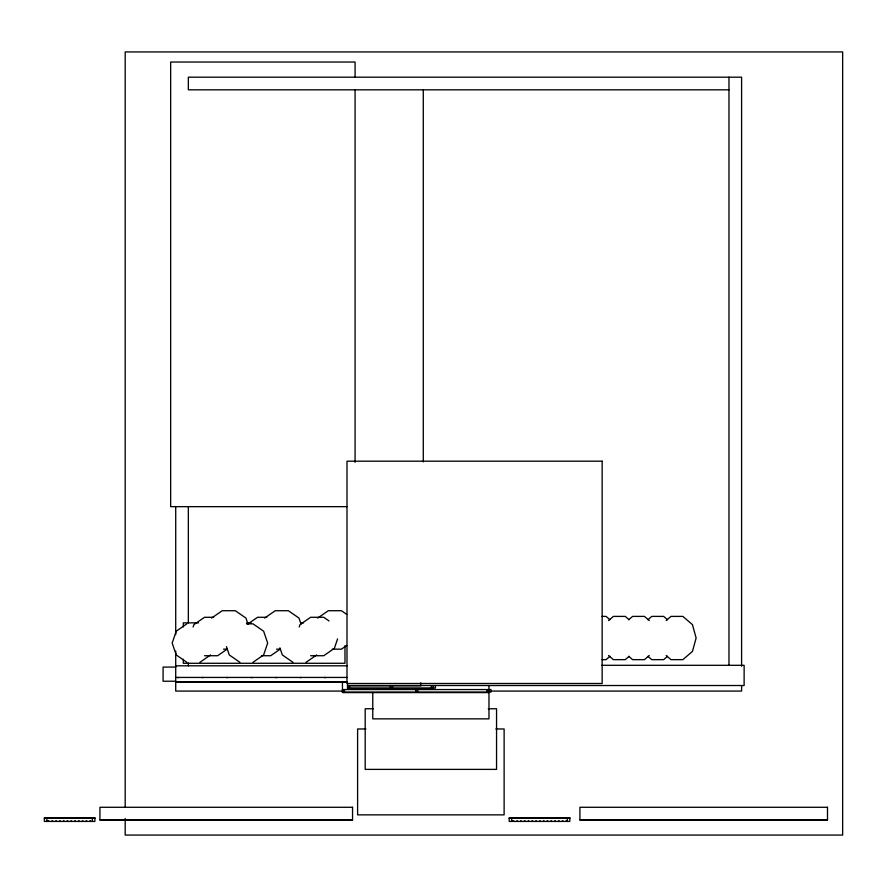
<?xml version="1.0" encoding="UTF-8"?>
<svg xmlns="http://www.w3.org/2000/svg" width="887" height="887" viewBox="0 0 887 887"><rect width="100%" height="100%" fill="white"/><g stroke="black" fill="none" stroke-linecap="round" stroke-linejoin="round"><path stroke-width="1.33" d="M193.1 626.998L193.92 624.625L204.531 617.285L213.712 617.285M299.207 626.998L300.017 624.625L310.627 617.285L323.744 617.285L329.055 620.955M337.592 638.884L334.355 648.386L323.744 655.726L310.627 655.726M608.593 620.534L613.394 616.398L625.257 616.398L629.105 619.703M628.75 619.703L632.597 616.398L644.461 616.398L649.262 620.534M647.953 619.703L651.79 616.398L663.664 616.398L667.501 619.703M609.901 656.347L606.065 659.651L602.107 659.651M666.192 620.534L670.993 616.398L682.857 616.398L692.459 624.659L696.129 638.019L692.459 651.391L682.857 659.651L670.993 659.651L666.192 655.515M629.105 656.347L625.257 659.651L613.394 659.651L608.593 655.515M649.262 655.515L644.461 659.651L632.597 659.651L628.75 656.347M667.501 656.347L663.664 659.651L651.79 659.651L647.953 656.347M186.847 623.849L176.236 631.2L172.178 643.075L176.236 654.95L186.847 662.301M211.605 618.062L222.205 610.722L235.321 610.722L245.932 618.062L247.961 623.993M248.027 623.894L257.574 617.285L266.754 617.285M199.952 662.301L210.563 654.95M264.648 618.062L275.258 610.722L288.375 610.722L298.986 618.062L301.015 623.993M227.194 649.118L217.637 655.726L204.531 655.726M253.006 662.301L263.616 654.95L267.674 643.075L263.616 631.2L253.006 623.849L246.453 623.849M317.701 618.062L328.312 610.722L341.428 610.722L346.728 614.392M280.237 649.118L270.69 655.726L261.51 655.726M306.059 662.301L316.67 654.95M346.728 645.492L341.428 649.162L332.248 649.162M728.97 89.82L188.343 89.82L188.343 77.191L741.599 77.191L741.599 666.27M346.828 506.654L170.659 506.654L170.659 62.035L355.077 62.035L355.077 77.269M602.107 616.398L606.065 616.398L609.901 619.703M198.5 622.862L183.299 622.862L183.299 626.909M246.863 622.862L251.01 622.862M300.76 622.862L303.52 622.862M223.524 649.162L227.46 649.162M276.578 649.162L280.503 649.162M601.796 665.305L744.126 665.305L744.126 685.518L347.504 685.518M175.715 665.815L347.039 665.815M175.715 667.079L163.086 667.079L163.086 681.227L175.715 681.227M175.715 677.435L347.028 677.435M177.489 677.579L178.897 677.579M201.992 677.579L203.4 677.579M226.495 677.579L227.904 677.579M250.999 677.579L252.418 677.579M275.502 677.579L276.921 677.579M300.006 677.579L301.425 677.579M324.509 677.579L325.928 677.579M175.715 681.981L347.028 681.981M175.715 682.236L347.028 682.236M347.504 685.773L420.926 685.773M347.504 688.046L435.417 688.046L435.417 685.518M433.399 688.545L347.504 688.545L347.504 683.09M342.449 689.554L490.999 689.554L490.999 692.082L342.449 692.082M342.449 689.809L344.466 689.809L344.466 692.082M488.97 689.809L486.952 689.809L486.952 692.082M343.125 691.073L175.715 691.073L175.715 651.113M491.176 691.073L741.599 691.073L741.599 685.562M488.97 692.592L342.449 692.592L342.449 681.504M373.482 708.757L365.189 708.757L365.189 769.384L496.554 769.384L496.554 708.757L488.26 708.757M365.899 728.97L357.605 728.97L357.605 814.865L504.126 814.865L504.126 728.97L495.833 728.97M44.35 818.147L94.876 818.147M509.182 818.147L569.809 818.147M99.932 820.009L352.549 820.065M579.921 820.065L827.493 820.009M48.142 820.93L48.951 820.93M51.934 820.93L52.732 820.93M55.715 820.93L56.524 820.93M59.507 820.93L60.316 820.93M63.299 820.93L64.108 820.93M67.09 820.93L67.9 820.93M70.871 820.93L71.681 820.93M74.663 820.93L75.473 820.93M78.455 820.93L79.265 820.93M82.247 820.93L83.056 820.93M86.028 820.93L86.837 820.93M89.82 820.93L90.629 820.93M512.974 820.93L513.784 820.93M516.766 820.93L517.576 820.93M520.547 820.93L521.356 820.93M524.339 820.93L525.148 820.93M528.131 820.93L528.94 820.93M531.923 820.93L532.732 820.93M535.704 820.93L536.513 820.93M539.496 820.93L540.305 820.93M543.287 820.93L544.097 820.93M547.079 820.93L547.889 820.93M550.871 820.93L551.67 820.93M554.652 820.93L555.462 820.93M558.444 820.93L559.253 820.93M562.236 820.93L563.045 820.93M566.028 820.93L566.837 820.93M292.943 662.301L282.332 654.95L279.904 647.832M239.889 662.301L229.278 654.95L226.451 646.634M728.97 77.191L728.97 665.195M567.292 817.892L567.292 821.429M511.71 817.892L511.71 821.429M488.97 685.662L488.97 718.858L372.762 718.858L372.762 692.725M433.399 688.046L433.399 685.773L431.37 685.773L431.37 688.046M423.287 89.82L423.287 461.883M420.76 682.824L420.76 685.518M417.733 692.082L417.733 689.809L415.715 689.809L415.715 692.082M392.464 685.773L392.464 688.046M390.446 685.773L390.446 688.046M355.077 89.731L355.077 462.338M349.522 685.773L349.522 688.046M344.976 645.769L344.976 663.288L183.299 663.288L183.299 659.241M188.343 506.532L188.343 622.885M188.343 663.044L188.343 665.815M175.715 506.532L175.715 634.582M125.189 807.403L125.189 51.934L842.65 51.934L842.65 835.066L125.189 835.066L125.189 818.468M92.348 817.892L92.348 821.429M46.878 817.892L46.878 821.429M602.151 461.185L346.994 461.185L346.994 683.5L602.151 683.5L602.151 461.185M352.549 807.281L99.932 807.281L99.932 819.91L352.549 819.943L352.549 807.281M827.493 807.281L579.921 807.281L579.921 819.91L827.493 819.943L827.493 807.281M94.876 817.892L44.35 817.892L44.35 821.429L94.876 821.429L94.876 817.892M569.809 817.892L509.182 817.892L509.182 821.429L569.809 821.429L569.809 817.892"/></g></svg>
